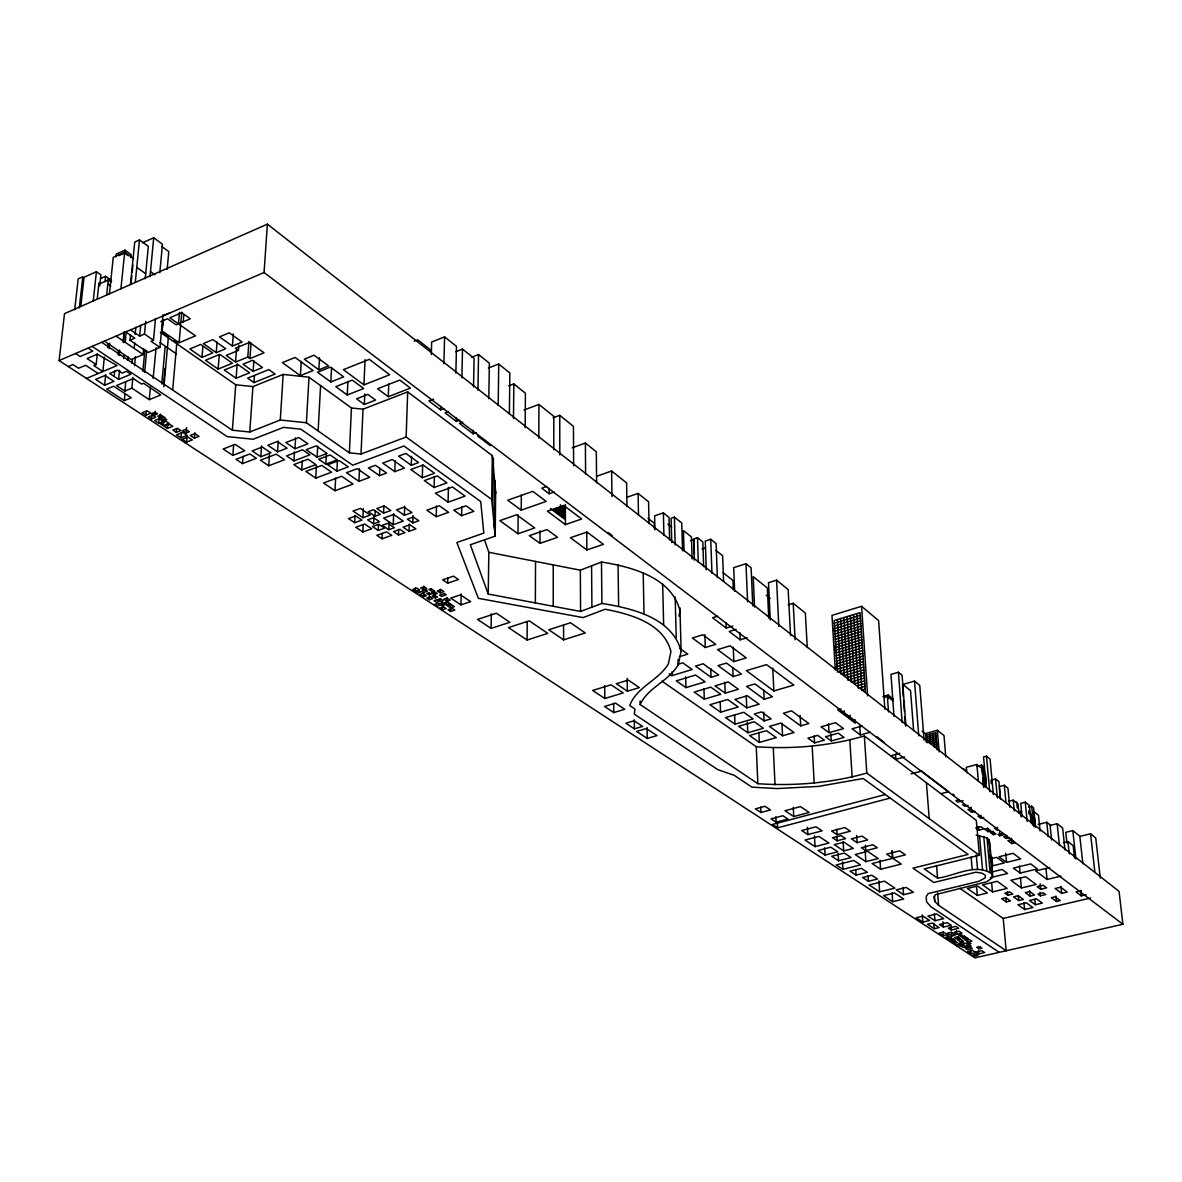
<?xml version="1.0" encoding="UTF-8"?>
<svg xmlns="http://www.w3.org/2000/svg" width="1182" height="1182" viewBox="0 0 1182 1182"><rect width="100%" height="100%" fill="white"/><g stroke="black" fill="none" stroke-linecap="round" stroke-linejoin="round"><path stroke-width="1.5" d="M554.181 492.007L549.172 493.766L549.172 488.329M553.22 606.292L553.235 564.893M553.782 449.795L553.797 416.33L538.933 404.436L524.01 410.006M554.491 511.51L554.491 509.265L564.361 516.652M535.357 602.923L535.535 561.435M538.815 438.079L538.933 404.436M539.952 543.365L529.344 535.668L547.015 529.58L557.564 537.337L539.952 543.365L539.997 530.807M527.113 640.038L508.437 627.598L529.226 620.831L547.768 633.389L527.113 640.038L527.216 621.762M521.232 510.166L507.728 500.237L532.801 491.343L546.187 501.404L521.232 510.166L521.336 495.036M525.177 427.677L525.414 393.207L513.815 383.914L508.688 385.864M513.49 418.531L513.815 383.914M518.012 533.762L499.853 520.656L516.667 514.761L534.722 527.97L518.012 533.762L518.174 514.924M509.398 414.217L509.826 372.965L498.73 364.026L488.402 368.016M498.198 405.441L498.73 364.026M959.858 888.288L1003.208 918.444L1006.192 950.756L938.611 905.294L934.829 901.511L934.016 897.301L935.376 894.671L986.63 881.816L992.023 878.063L992.112 874.089C975.771 862.432 954.642 876.172 937.533 878.123L924.206 868.918L979.405 855.251L866.79 773.087C831.567 783.016 794.319 786.222 757.839 783.696L640.156 704.531C647.972 687.377 668.953 681.142 678.217 664.757L681.128 651.149C672.218 617.595 631.956 608.272 601.904 603.426L580.569 611.434L488.225 594.044L488.831 552.304L484.561 540.144M488.225 594.044L470.333 544.754L495.214 536.111L491.697 499.425L492.318 455.646L407.687 391.877L363.007 409.194L351.453 407.967L308.99 377.221L283.163 374.413L252.933 386.603L235.72 384.756L160.353 332.349M491.106 628.41L477.513 619.442L496.381 613.222L509.9 622.279L491.106 628.41L491.313 613.827M492.746 510.255L493.455 458.188M494.342 527.054L494.977 480.483M494.564 529.359L495.14 486.216M495.214 536.111L495.657 491.727M488.816 398.703L489.348 363.17L478.562 354.526L471.721 357.2M477.942 390.178L478.562 354.526M473.539 386.957L474.071 358.309L462.502 349.074L455.779 351.719M476.479 432.597L473.169 433.824L473.228 430.292M461.586 515.692L453.814 510.181L466.077 505.807L473.819 511.363L461.586 515.692L461.778 506.65M460.95 604.874L450.726 598.107L460.448 594.827L470.643 601.623L460.95 604.874L461.172 593.925M455.883 373.084L456.488 346.385L444.595 336.885L431.652 342.026L431.297 354.526M450.564 611.493L448.022 609.823L452.248 608.405L454.789 610.075L450.564 611.493L450.697 604.253M459.798 420.142L456.4 421.427L456.488 417.822M461.896 377.841L462.502 349.074M442.334 609.809L439.704 608.095L443.486 606.824L446.102 608.538L442.334 609.809L442.423 606.144M442.408 605.627L439.453 603.692L441.891 602.864L444.831 604.8L442.408 605.627L442.496 601.933M448.081 502.187L435.39 493.16L452.425 486.984L465.058 496.1L448.081 502.187L448.436 487.427M446.5 604.829L443.841 603.086L447.417 601.874L450.076 603.633L446.5 604.829L446.589 601.195M446.899 601.254L443.797 599.2L447.136 598.077L450.239 600.131L446.899 601.254L446.988 597.634M447.683 583.169L442.703 579.845L453.504 576.166L458.468 579.505L447.683 583.169L447.801 577.776M435.124 597.944L432.257 596.068L434.607 595.27L437.473 597.146L435.124 597.944L435.227 594.295M443.767 408.662L440.635 409.858L440.723 406.357M443.9 363.701L444.595 336.885M440.177 592.832L437.37 590.97L441.122 589.7L443.93 591.561L440.177 592.832L440.28 589.227M429.391 599.717L426.835 598.048L430.218 596.895L432.775 598.58L429.391 599.717L429.494 596.083M434.075 487.516L424.382 480.601L437.251 475.888L446.914 482.862L434.075 487.516L434.37 476.449M433.971 594.59L431.474 592.936L434.799 591.813L437.296 593.467L433.971 594.59L434.075 590.956M436.232 516.711L426.924 510.21L439.305 505.763L448.569 512.323L436.232 516.711L436.513 505.94M423.584 596.703L419.92 594.31L422.713 593.364L426.362 595.758L423.584 596.703L423.688 593.068M423.629 589.833L420.733 587.942L424.013 586.819L426.909 588.725L423.629 589.833L423.732 586.183M415.31 591.251L412.695 589.537L416.877 588.119L419.492 589.833L415.31 591.251L415.429 587.587M422.299 477.72L410.848 469.535L423.097 464.999L434.518 473.243L422.299 477.72L422.683 464.925M409.09 531.279L403.092 527.202L409.903 524.764L415.872 528.871L409.09 531.279L409.312 524.069M411.262 465.28L398.556 456.163L405.884 453.43L418.561 462.576L411.262 465.28L411.558 456.296M412.813 522.887L407.406 519.164L413.39 517.022L418.783 520.745L412.813 522.887L413.035 515.574M491.697 499.425L406.15 437L407.687 391.877M404.392 515.263L396.576 509.885L404.126 507.152L411.912 512.56L404.392 515.263L404.687 506.103M394.788 471.633L382.717 463.093L392.321 459.502L404.362 468.087L394.788 471.633L395.172 460.758M393.251 524.66L383.633 518.115L393.636 514.51L403.225 521.085L393.251 524.66L393.636 513.712M398.497 534.958L393.532 531.605L399.93 529.329L404.879 532.683L398.497 534.958L398.674 529.477M388.819 529.713L382.274 525.296L387.844 523.301L394.374 527.733L388.819 529.713L389.085 522.341M379.525 475.666L368.429 467.909L375.462 465.28L386.544 473.066L379.525 475.666L379.821 468.382M378.24 530.408L372.493 526.537L378.801 524.261L384.549 528.147L378.24 530.408L378.462 524.985M382.052 538.8L376.851 535.328L386.603 531.841L391.789 535.343L382.052 538.8L382.274 533.289M383.589 513.136L376.851 508.541L384.091 505.911L390.814 510.521L383.589 513.136L383.869 505.911M388.287 396.709L377.605 388.76L399.826 380.057L410.435 388.095L388.287 396.709L388.775 383.987M373.615 523.848L367.705 519.858L373.601 517.731L379.511 521.72L373.615 523.848L373.911 516.564M374.99 516.238L368.223 511.658L373.527 509.723L380.279 514.333L374.99 516.238L375.211 510.816M362.918 517.716L353.004 511.052L360.318 508.378L370.217 515.071L362.918 517.716L363.302 508.57M362.859 531.959L355.782 527.246L364.677 524.025L371.739 528.768L362.859 531.959L363.17 524.675M354.674 522.725L348.454 518.573L355.649 515.958L361.855 520.124L354.674 522.725L354.999 515.411M358.944 481.325L346.474 472.726L357.26 468.678L369.7 477.336L358.944 481.325L359.505 468.648M363.938 384.874L343.386 369.656L369.286 359.343L389.676 374.738L363.938 384.874L365.046 359.579M101.682 342.278L232.381 430.204L249.771 432.006L280.297 420.009L306.404 422.742L349.37 452.839L361.027 454.036L363.007 409.194M364.322 404.48L356.595 398.836L367.898 394.419L375.61 400.107L364.322 404.48L364.78 393.931M347.242 394.98L335.791 386.632L352.251 380.116L363.657 388.523L347.242 394.98L347.877 381.446M349.37 452.839L351.453 407.967M335.008 490.737L323.602 483.01L341.628 476.257L352.99 484.059L335.008 490.737L335.644 478.016M336.885 471.13L327.695 464.807L339.057 460.507L348.232 466.875L336.885 471.13L337.431 460.256M325.848 464.142L318.697 459.237L330.074 454.907L337.195 459.842L325.848 464.142L326.321 454.996M330.827 381.949L317.515 372.241L330.399 367.085L343.666 376.851L330.827 381.949L331.566 367.528M318.874 369.803L304.306 359.151L314.028 355.206L328.566 365.918L318.874 369.803L319.524 357.747M315.757 478.134L305.857 471.441L321.77 465.413L331.625 472.179L315.757 478.134L316.436 465.516M318.135 430.957L320.588 385.613M317.116 457.198L306.212 449.692L316.17 445.88L327.045 453.415L317.116 457.198L317.707 446.205M301.705 469.948L293.816 464.615L308.029 459.207L315.889 464.57L301.705 469.948L302.223 460.95M306.404 422.742L308.99 377.221M293.949 460.921L286.532 455.897L302.533 449.766L309.906 454.819L293.949 460.921L294.481 451.908M294.968 448.776L285.867 442.541L298.81 437.532L307.881 443.797L294.968 448.776L295.603 437.813M300.376 375.654L282.35 362.638L295.086 357.452L313.067 370.557L300.376 375.654L301.218 361.397M277.548 451.834L267.797 445.245L277.342 441.536L287.063 448.17L277.548 451.834L278.228 441.004M280.297 420.009L283.163 374.413M268.713 465.767L260.424 460.226L276.219 454.139L284.493 459.724L268.713 465.767L269.422 454.922M260.808 456.74L252.15 450.948L262.256 447.018L270.885 452.839L260.808 456.74L261.532 445.88M253.096 371.37L242.99 364.219L252.431 360.347L262.507 367.528L253.096 371.37L253.835 360.628M249.771 432.006L252.933 386.603M253.967 382.599L247.659 378.166L268.816 369.582L275.096 374.073L253.967 382.599L254.44 375.876M1122.9 924.265L264.059 272.51L267.398 224.152L64.508 313.644L59.1 360.569L974.958 957.848L1122.9 924.265L1119.059 891.361L267.398 224.152M238.823 345.188L238.454 350.374L235.44 348.232L249.55 342.381L264.029 352.812L249.949 358.589L247.806 357.053L248.914 341.495M242.532 463.61L236.031 459.325L249.875 453.962L256.346 458.276L242.532 463.61L243.049 456.341M249.949 358.589L251.057 343.046M232.854 455.395L223.191 449.012L235.129 444.343L244.748 450.77L232.854 455.395L233.637 444.639M247.806 357.053L235.587 362.076L236.489 349.99M236.119 378.27L224.329 370.04L237.863 364.499L249.609 372.788L236.119 378.27L237.168 364.012M232.381 430.204L235.72 384.756M232.411 346.075L219.483 336.87L229.234 332.792L242.133 342.041L232.411 346.075L233.327 333.9M218.138 369.094L205.491 360.274L219.822 354.334L232.426 363.214L218.138 369.094L219.261 354.792M216.232 352.65L203.348 343.578L212.849 339.603L225.703 348.72L216.232 352.65L217.06 342.145M194.424 438.153L190.346 435.464L194.882 433.661L198.96 436.35L194.424 438.153L194.867 432.686M201.959 357.392L189.844 348.941L200.674 344.405L212.76 352.901L201.959 357.392L202.861 346.444M186.091 432.996L182.516 430.632L185.722 429.362L189.297 431.711L186.091 432.996L186.549 427.618M187.081 436.646L186.623 442.142L182.22 439.261L187.908 437L192.311 439.881L185.101 442.748M176.369 432.376L172.868 430.085L177.389 428.268L180.89 430.573L176.369 432.376L176.679 428.756M181.009 437.798L176.487 434.843L182.678 432.376L187.199 435.345L181.009 437.798L181.481 432.346M172.675 390.045L176.753 343.755M178.467 323.838L179.487 312.299M160.722 321.667L167.475 318.771L176.103 324.843L190.317 318.785L181.718 312.669L169.839 317.766L195.503 335.851L179.088 342.765L180.683 324.548M180.831 322.834L181.777 312.092M183.195 321.829L183.816 314.663M163.219 425.653L160.161 423.658L165.997 421.309L169.041 423.319L163.219 425.653L163.544 422.048M164.357 420.644L160.826 418.339L163.205 417.379L166.721 419.684L164.357 420.644L164.682 416.98M167.43 428.431L164.416 426.451L169.75 424.308L172.764 426.288L167.43 428.431L167.918 422.993M163.604 319.805L161.993 330.857L179.088 342.765M154.96 414.912L152.537 413.331L155.152 412.267L157.561 413.848L154.96 414.912L155.285 411.262M161.771 383.943L165.096 347.301M158.743 423.259L154.635 420.57L159.097 418.768L163.19 421.457L158.743 423.259L159.23 417.793M159.998 417.615L157.782 416.153L160.811 414.926L163.042 416.374L159.998 417.615L160.324 414.025M163.574 384.401L165.037 368.252M163.914 386.795L168.42 336.84L162.466 332.703M149.257 399.664L131.837 388.154L124.849 391.05L116.486 385.568L133.3 378.55L141.618 384.091L143.569 383.278L160.782 394.936L149.257 399.664L150.424 387.149M153.128 378.388L156.113 347.789M151.591 418.93L148.474 416.891L152.641 415.192L155.773 417.246L151.591 418.93L152.109 413.449M130.522 334.772L129.99 340.224L147.942 352.487L159.984 347.405L162.983 314.796M167.15 269.378L168.79 251.648L161.55 246.329M162.495 325.36L162.998 319.864M144.603 372.345L146.671 350.463M145.903 415.163L142.18 412.74L147.07 410.745L150.794 413.183L145.903 415.163L146.228 411.572M159.984 347.405L151.06 341.258L153.483 340.239L155.522 318.431M159.806 272.643L162.466 244.201L153.719 237.759L142.667 242.724M153.483 340.239L144.485 334.033L145.711 321.282M149.996 276.632L153.719 237.759M104.459 341.081L131.217 359.55L143.155 354.511L143.672 349.089M142.845 371.325L144.928 349.458M132.029 363.273L132.384 359.624M135.162 334.536L135.871 327.251M134.201 348.424L134.733 342.987M131.837 388.154L132.886 377.368M134.541 365.799L135.428 356.698M144.485 334.033L139.639 336.102L140.702 325.183M145.209 278.745L148.341 246.358L139.491 239.887L134.733 242.029L130.478 284.522M127.597 360.288L127.966 356.639M135.28 282.409L139.491 239.887M124.849 391.05L125.735 382.082M124.317 400.639L131.276 397.773L113.694 386.233L106.705 389.144L124.317 400.639L125.026 393.429M118.082 354.689L118.451 351.069M119.131 355.516L119.692 350.02M118.599 379.392L130.951 374.221L126.518 371.266L122.115 373.113L117.653 370.143L109.69 373.497L118.599 379.392L119.515 370.276M130.847 257.573L131.143 254.662L124.908 250.17L116.279 254.041L115.984 256.952M123.209 340.977L124.11 331.92M123.327 342.647L124.42 331.787M123.578 358.501L123.947 354.836M125.174 342.292L126.267 331.388M130.966 284.478L131.837 275.657M132.192 272.141L132.901 265.093M120.919 288.733L124.908 250.17M114.152 376.452L114.713 370.985M109.424 293.801L113.25 257.292L124.671 252.165L133.551 258.562M104.371 357.067L102.849 371.532L93.821 365.563L96.17 364.573L97.323 353.743M107.725 347.582L108.109 343.962M104.592 385.258L113.915 381.358L104.991 375.477L95.653 379.407L104.592 385.258L105.715 374.458M109.113 348.66L109.675 343.223M105.035 281.715L105.626 276.278L111.536 280.444M106.661 295.012L108.404 278.642L111.359 280.725M97.219 299.209L98.978 282.823M99.746 285.822L100.913 274.874L96.422 271.712L84.04 277.268L80.79 306.448M93.26 300.952L96.422 271.712M79.312 307.867L82.799 276.765L78.204 278.819L74.702 309.817M678.941 616.132L680.019 610.917C671.598 577.171 631.631 566.917 601.475 562.011L580.332 570.182L488.831 552.304M988.906 843.785L988.994 839.708L986.985 837.92L976.199 835.172M118.85 255.652L124.598 253.081L128.35 255.77M100.573 278.524L105.626 276.278M98.83 284.182L108.256 280.001L111.226 282.084M162.362 316.052L170.252 312.669M59.1 360.569L264.059 272.51M68.305 366.583L72.989 364.573L78.603 368.267L85.636 365.268L98.165 373.512M129.99 340.224L134.807 338.17L125.72 331.95M86.493 378.432L116.988 365.563L97.338 354.172L87.084 358.56L96.17 364.573M238.454 350.374L226.205 355.442L235.587 362.076M414.276 341.155L417.704 339.795L431.533 350.64M433.572 399.132L428.859 400.934L440.635 409.858M448.466 411.543L445.067 412.843L456.4 421.427M361.027 454.036L406.15 437M462.738 422.151L459.414 423.407L473.169 433.824M553.043 417.807L559.751 415.325L573.447 426.347L573.625 465.767M572.088 447.845L585.385 443.043L596.319 451.805L596.615 482.862M546.778 486.393L541.77 488.166L549.172 493.766M597.013 476.154L611.626 470.997L626.608 482.936L626.992 506.561M626.46 497.43L638.088 493.411L648.578 501.759L649.036 523.478M565.41 524.601L581.662 519.001L563.725 505.438L547.369 511.156L565.41 524.601L565.351 504.492M669.618 539.938L669.042 517.406L663.368 512.885L654.621 515.854L654.931 529.743M682.531 550.635L681.748 523.005L674.405 517.14L671.11 518.263L671.745 542.582M586.863 549.925L603.396 544.341L587.026 532.063L570.389 537.736L586.863 549.925L586.73 531.959M703.63 566.577L702.817 541.932L697.498 537.677L693.612 538.977L694.262 560.12M690.569 540.765L693.952 539.627L694.395 553.826M717.341 577.584L716.115 543.572L710.751 539.273L705.285 541.09L706.245 569.768M702.064 549.009L705.506 547.887M752.786 605.967L751.117 567.848L745.975 563.696L733.697 567.67L734.643 591.281M563.592 639.846L585.253 632.946L570.522 622.751L548.758 629.755L563.592 639.846L563.563 625.293M790.522 635.517L788.158 589.537L776.559 580.14L768.507 582.682L770.265 620.033M717.592 616.191L712.583 617.758L726.206 628.056L732.855 626.002M788.231 604.829L793.211 603.278L805.356 613.044L807.262 647.514M736.076 629.385L729.205 631.513L740.213 639.817L747.054 637.719M705.285 647.514L715.671 644.323L702.788 634.778L692.357 638.014L705.285 647.514L704.871 634.749M679.207 656.749L687.761 654.134L679.842 648.401M884.904 709.318L878.61 620.609L861.589 606.292L831.98 615.364L835.29 669.913M677.67 664.343L682.738 662.792L692.164 669.529L671.923 675.676L669.219 673.77M834.329 623.21L860.289 615.32M834.492 625.899L860.466 618.009M627.376 691.219L639.329 687.599L628.307 680.064L616.295 683.743L627.376 691.219L627.169 678.35M834.655 628.588L860.644 620.713M604.815 698.488L623.165 692.933L611.094 684.806L592.67 690.436L604.815 698.488L604.682 685.663M733.83 661.639L746.226 657.886L730.048 645.815L717.577 649.627L733.83 661.639L733.268 647.101M834.817 631.277L860.836 623.402M834.98 633.966L861.013 626.105M835.157 636.655L861.19 628.809M835.319 639.359L861.368 631.513M711.062 677.286L718.671 674.996L703.142 663.767L695.489 666.101L711.062 677.286L710.766 668.554M835.482 642.062L861.56 634.232M685.944 687.614L705.181 681.851L695.592 675.011L676.296 680.847L685.944 687.614L685.649 676.872M835.644 644.766L861.737 636.95M733.135 676.592L741.483 674.08L726.457 663.058L718.05 665.599L733.135 676.592L732.781 667.608M613.768 712.569L624.761 709.274L615.541 703.142L604.504 706.467L613.768 712.569L613.65 703.393M835.807 647.47L861.914 639.669M835.984 650.174L862.106 642.387M836.147 652.892L862.284 645.106M836.309 655.611L862.461 647.839M836.472 658.33L862.653 650.558M704.28 699.168L720.769 694.277L710.766 687.141L694.203 692.091L704.28 699.168L703.94 688.604M725.231 693.154L738.381 689.254L728.23 681.925L715.021 685.856L725.231 693.154L724.832 682.221M836.649 661.048L862.83 653.306M836.812 663.782L863.023 656.04M836.974 666.515L863.2 658.773M634.438 728.836L642.624 726.428L634.069 720.784L625.854 723.207L634.438 728.836L634.276 719.764M863.392 661.521L837.152 669.248L834.167 620.535L860.112 612.631L865.416 691.913M837.314 671.982L863.569 664.269M773.841 690.953L793.802 685.102L766.542 664.609L746.359 670.652L773.841 690.953L772.762 668.081M863.747 667.017L840.757 673.755L837.388 619.545M863.939 669.766L844.199 675.543L840.624 618.57M764.163 699.212L772.407 696.804L754.914 683.95L746.61 686.417L764.163 699.212L763.749 690.037M720.592 712.17L738.218 707.013L727.669 699.508L709.954 704.723L720.592 712.17L720.222 702.182M847.642 677.33L864.116 672.528M746.758 707.826L759.08 704.236L747.364 695.755L734.968 699.404L746.758 707.826L746.241 695.504M647.278 738.425L656.956 735.603L646.318 728.57L636.596 731.422L647.278 738.425L647.071 727.521M864.308 675.291L847.819 680.093L843.859 617.58M864.5 678.054L851.291 681.896L847.095 616.59M864.677 680.817L854.763 683.698L850.346 615.6M905.885 725.6L902.088 675.203L898.423 672.218L890.977 674.375L894.02 716.277M858.25 685.501L864.869 683.58M865.047 686.358L858.428 688.279L853.596 614.61M734.997 724.182L753.141 718.937L743.788 712.288L725.571 717.592L734.997 724.182L734.643 715.184M661.905 681.113L756.258 746.714C792.442 749.358 829.454 746.093 864.337 735.972L976.317 820.338L979.405 855.251M865.239 689.136L861.914 690.096L856.847 613.621M764.06 720.887L771.137 718.863L761.474 711.904L754.382 713.972L764.06 720.887L763.675 712.125M904.156 684.082L914.513 681.113L919.759 685.412L924.073 740.006M747.792 732.737L763.395 728.26L754.264 721.788L738.602 726.295L747.792 732.737L747.364 722.305M882.939 696.523L888.214 695.001L893.09 698.872M841.082 708.949L837.728 709.909L855.28 723.207L855.044 719.528M883.988 697.365L887.387 696.405L892.898 700.763M800.702 725.851L808.813 723.532L791.571 710.87L783.4 713.234L800.702 725.851L800.17 715.494M759.332 742.414L776.249 737.627L766.453 730.668L749.477 735.514L759.332 742.414L758.888 732.234M782.558 735.78L793.994 732.53L780.933 723.103L769.423 726.398L782.558 735.78L781.937 723.236M829.025 732.677L843.505 728.6L835.6 722.69L821.062 726.797L829.025 732.677L828.493 723.812M862.092 725.999L852.148 728.792L860.363 734.968L870.277 732.205M814.561 742.902L824.297 740.168L817.722 735.381L807.971 738.129L814.561 742.902L814.176 735.972M831.286 740.966L844.007 737.405L838.304 733.165L825.538 736.755L831.286 740.966L830.872 733.919M925.462 733.594L937.37 730.299L943.99 735.573L945.763 756.923M926.998 737.007L935.967 734.539M927.146 738.883L936.114 736.416M927.294 740.759L936.262 738.307M936.425 740.183L927.442 742.651L926.851 735.13L935.804 732.663L937.208 749.861M936.572 742.074L930.589 743.714L929.835 734.317M899.724 753.333L891.065 755.697L895.897 759.332L904.54 756.997M933.736 744.778L936.735 743.951M936.883 745.842L933.883 746.655L932.82 733.49M760.942 812.492L770.472 809.936L764.946 806.287L755.401 808.857L760.942 812.492L760.706 807.011M911.189 773.855L921.827 771.004M993.353 794.496L990.073 759.08L986.482 756.185L983.527 756.968L986.276 787.123M983.971 787.109L982.316 768.817L976.879 764.503L966.359 767.295L966.832 772.792M976.672 766.424L981.592 765.123L982.892 766.158L984.739 786.34M793.728 816.555L809.138 812.462L800.465 806.597L784.996 810.734L793.728 816.555L793.27 807.35M776.131 822.184L787.892 819.067L782.853 815.728L771.063 818.86L776.131 822.184L775.88 816.718M885.2 794.555L772.422 824.475L777.564 827.828L890.076 798.086M1000.548 798.796L998.938 781.612L995.584 778.953L991.033 780.15L991.343 783.592M940.961 793.713L948.658 791.689L921.487 771.063M807.823 834.581L822.081 830.857L816.008 826.794L801.706 830.547L807.823 834.581L807.439 827.252M999.204 786.621L1004.301 785.291L1007.936 788.187L1009.768 807.276M959.415 799.712L955.869 800.628L957.834 802.12L963.138 800.731M837.019 834.655L850.286 831.212L844.894 827.548L831.596 831.005L837.019 834.655L836.693 829.143M968.102 805.37L964.719 806.242L962.695 804.72M837.137 840.801L845.558 838.614L840.993 835.541L832.556 837.728L837.137 840.801L836.93 837.152M815.033 846.622L828.922 843.032L818.963 836.413L805.016 840.033L815.033 846.622L814.442 835.718M971.353 808.68L967.925 809.567L971.56 812.315L974.973 811.428M1008.409 801.411L1013.225 800.17L1018.027 803.952L1018.899 812.935M857.068 842.663L867.647 839.959L862.018 836.102L851.409 838.836L857.068 842.663L856.625 835.452M1031.132 822.923L1029.389 805.489L1025.252 802.194L1020.746 803.346L1022.016 816.304M825.066 855.059L837.772 851.794L830.813 847.184L818.047 850.464L825.066 855.059L824.652 847.819M981.09 815.417L978.046 816.186L980.735 818.225L983.764 817.442M843.682 850.892L853.271 848.44L843.948 842.16L834.315 844.642L843.682 850.892L843.121 841.717M1028.532 807.055L1031.664 806.257L1033.57 807.764L1035.402 826.026M865.83 850.685L877.28 847.775L872.877 844.761L861.397 847.701L865.83 850.685L865.46 845.174M1018.781 811.753L1021.499 811.059M838.555 860.762L851.099 857.571L844.303 853.049L831.714 856.27L838.555 860.762L838.112 853.434M975.652 827.932L980.853 826.617L983.941 828.937L978.755 830.252L976.687 828.715M997.623 827.415L994.476 828.213L997.431 830.444M865.859 861.663L878.241 858.546L867.632 851.35L855.192 854.527L865.859 861.663L865.165 850.759M988.004 831.64L990.885 830.916L987.591 828.419L984.695 829.158L988.004 831.64L987.679 828.035M842.973 869.317L860.481 864.914L853.788 860.466L836.221 864.914L842.973 869.317L842.53 861.959M892.454 858.132L905.412 854.867L899.605 850.863L886.618 854.143L892.454 858.132L891.937 850.892M892.824 858.309L872.08 863.525L880.605 869.243L901.275 864.086L892.824 858.309L892.321 851.025M993.323 834.669L995.924 834.004L992.85 831.685L990.25 832.335L993.323 834.669L993.013 831.182M1038.136 824.445L1046.779 822.273L1050.99 825.612M999.736 835.792L1003.03 834.965L1001.287 833.635L997.992 834.462L999.736 835.792L999.411 832.217M1007.079 835.837L1003.636 836.693L1006.015 838.511L1009.458 837.639M1064.967 849.888L1062.648 828.05L1057.151 823.662L1050.104 825.435L1051.611 840.033M856.093 875.123L867.337 872.301L861.338 868.342L850.065 871.164L856.093 875.123L855.738 869.612M1011.851 843.608L1015.264 842.766L1011.334 839.781L1007.906 840.624L1011.851 843.608L1011.334 838.215M1082.889 863.791L1079.816 836.191L1072.813 830.577L1065.78 832.32L1066.918 842.958M868.401 881.299L877.532 879.024L871.784 875.212L862.624 877.502L868.401 881.299L868.046 875.788M1079.875 836.428L1090.558 833.783L1095.744 837.994L1100.279 878.063M991.698 858.56L996.692 857.334L1004.316 862.949L992.688 865.8L991.89 857.024M1063.431 842.707L1067.952 841.584L1073.212 845.751L1074.541 858.029M879.63 891.834L894.863 888.096L884.432 881.166L869.125 884.963L879.63 891.834L878.906 880.974M1006.547 862.402L1020.627 858.945L1013.092 853.315L998.967 856.787L1006.547 862.402L1005.69 853.33M991.713 872.021L1002.1 869.479L1007.596 873.498L990.324 877.694M903.55 894.7L913.464 892.277L906.21 887.416L896.252 889.854L903.55 894.7L903.018 887.327M892.72 901.674L903.683 899.014L894.508 892.942L883.486 895.631L892.72 901.674L892.085 892.676M1020.125 873.084L1037.397 868.903L1030.734 863.894L1013.402 868.105L1020.125 873.084L1019.445 865.978M1049.66 867.544L1035.683 870.912L1047.089 879.452L1060.963 876.128M977.322 895.424L987.428 893.001L977.558 886.012L967.393 888.48L977.322 895.424L976.539 886.47M992.481 891.922L1007.094 888.421L997.209 881.299L982.508 884.845L992.481 891.922L991.654 882.777M1021.411 887.978L1036.156 884.446L1025.71 876.734L1010.876 880.309L1021.411 887.978L1020.406 877.517M1007.832 895.232L1012.752 894.065L1009.783 891.922L1004.863 893.104L1007.832 895.232L1007.492 891.597M1040.721 889.278L1046.631 887.874L1043.071 885.229L1037.131 886.633L1040.721 889.278L1040.175 883.841M1030.098 896.104L1034.531 895.055L1029.758 891.553L1025.311 892.617L1030.098 896.104L1029.566 890.652M1006.237 901.925L1010.418 900.935L1005.941 897.759L1001.76 898.748L1006.237 901.925L1005.897 898.32M922.832 922.093L929.599 920.483L922.979 916.124L916.183 917.749L922.832 922.093L922.285 914.927M1018.751 900.566L1023.42 899.458L1018.19 895.69L1013.506 896.813L1018.751 900.566L1018.249 895.395M934.977 920.719L943.738 918.65L936.691 913.952L927.885 916.05L934.977 920.719L934.415 913.538M1040.323 895.823L1045.656 894.552L1043.248 892.794L1037.914 894.05L1040.323 895.823L1039.968 892.336M1061.643 893.356L1067.139 892.055L1060.668 887.194L1055.142 888.509L1061.643 893.356L1060.904 886.337M1081.042 890.74L1076.063 891.908L1081.279 895.853L1086.243 894.685M1035.388 904.732L1042.347 903.092L1036.481 898.822L1029.507 900.477L1035.388 904.732L1034.856 899.28M934.223 928.712L939.114 927.56L932.273 923.068L927.368 924.221L934.223 928.712L933.81 923.334M943.339 927.087L951.17 925.255L947.314 922.684L939.468 924.531L943.339 927.087L942.911 921.709M1056.442 901.467L1060.21 900.581L1055.098 896.798L1051.315 897.699L1056.442 901.467L1055.881 896.045M1024.602 909.505L1032.935 907.54L1026.301 902.782L1017.938 904.747L1024.602 909.505L1023.922 902.546M951.229 929.998L958.661 928.269L955.795 926.363L948.348 928.106L951.229 929.998L950.934 926.378M1003.208 918.444L1090.543 898.024M943.413 935.745L947.521 934.785L943.384 932.081L939.276 933.041L943.413 935.745L943.133 932.066M956.755 934.282L961.882 933.086L959.09 931.224L953.963 932.421L956.755 934.282L956.46 930.633M951.791 935.952L955.233 935.154L950.889 932.288L947.462 933.1L951.791 935.952L951.495 932.273M948.186 938.73L951.673 937.917L949.294 936.366L945.807 937.178L948.186 938.73L947.89 935.08M964.778 939.394L968.028 938.641L965.073 936.691L961.823 937.444L964.778 939.394L964.468 935.73M954.435 943.266L957.376 942.586L955.041 941.049L952.101 941.729L954.435 943.266L954.125 939.587M967.984 942.024L971.87 941.138L969.077 939.291L965.206 940.192L967.984 942.024L967.689 938.405M970.969 953.711L975.918 952.589L972.505 950.358L967.556 951.48L970.969 953.711L970.658 950.121M978.799 953.889L984.665 952.559L981.873 950.712L975.992 952.042L978.799 953.889L978.489 950.254M75.545 353.507L80.14 356.536L92.713 351.157L88.133 348.099M92.137 346.385L227.166 436.586L253.14 439.246L283.547 427.367L300.863 429.169L352.694 465.22L403.963 445.969L480.705 501.537L483.822 533.112L456.858 542.523L478.37 598.328L583.095 617.595L605.14 609.247C630.494 614.093 663.649 623.239 670.933 651.518L668.377 663.915C658.537 680.448 636.551 687.023 629.755 705.536L634.926 708.993L634.306 714.135L717.725 769.6L734.214 775.318L751.944 787.153L777.032 788.571L818.432 786.414L863.185 778.51L968.073 854.468L912.947 868.164L933.81 882.481L975.844 872.213L981.917 873.158L985.36 875.241L985.256 877.857L978.829 881.314L928.106 893.607L926.127 896.902L926.644 901.91L930.914 906.712L999.218 952.337M116.072 336.102L143.155 354.511M130.567 329.867L139.639 336.102M159.969 342.544L176.458 353.935M174.079 340.785L177.093 342.883M107.843 283.916L110.812 286M136.772 267.324L145.681 273.722M150.469 271.609L154.886 274.8M550.517 508.541L564.361 518.898L564.331 505.497M564.346 512.19L558.451 507.743L558.451 514.48M564.346 514.421L556.471 508.511L556.471 513.003M564.331 507.728L562.381 506.251L562.396 517.42M560.416 506.989L564.346 509.959M838.363 708.934L853.832 720.68M477.646 436.025L490.367 445.673M952.825 794.097L954.406 795.294M608.198 532.476L612.202 535.52M876.719 736.652L884.121 742.266M1018.854 811.768L1020.79 813.29L1021.145 816.925M963.507 768.758L965.576 770.383M922.093 731.185L925.654 733.992L926.319 742.444M647.943 518.248L654.281 523.227L654.4 528.531M1015.619 801.721L1016.771 802.622L1017.288 807.927M1028.768 812.418L1031.443 814.531L1032.462 824.814M723.133 572.723L732.914 580.451L733.283 589.552M983.247 772.245L985.507 774.033L986.305 782.75M667.889 524.128L671.657 527.113M766.232 595.285L770.206 598.461M715.982 550.428L722.63 555.747L723.591 581.249M902.368 684.023L910.539 690.628L913.612 730.594M1090.558 833.783L1094.872 872.153M1080.688 890.386L1081.279 895.853M1072.813 830.577L1075.901 858.989M1067.952 841.584L1069.267 853.906M1057.151 823.662L1059.456 845.588M1046.779 822.273L1048.257 836.62M1045.996 868.785L1047.089 879.452M1040.071 831.02L1038.476 815.27L1033.807 811.576L1035.402 827.37M1031.664 806.257L1033.689 826.366M1028.901 810.704L1029.256 814.368M1025.252 802.194L1027.158 821.431M1013.225 800.17L1014.274 810.97M1004.301 785.291L1005.956 802.681M1005.675 834.92L1006.015 838.511M999.381 788.35L1000.356 798.781M995.584 778.953L997.342 797.894M492.318 455.646L495.79 493.13M986.482 756.185L989.733 791.659M989.644 841.702L992.762 876.039M988.994 839.708L992.112 874.089M981.592 765.123L982.434 774.299M982.759 777.978L983.601 787.168M989.895 854.601L990.221 858.221M991.033 867.233L991.358 870.853M986.985 837.92L990.088 872.36M983.749 836.487L986.837 870.971M976.879 764.503L978.356 781.007M979.509 835.497L982.567 869.996M978.46 826.942L978.755 830.252M976.302 855L977.588 869.538M971.102 807.158L971.56 812.315M971.116 856.906L972.225 869.627M937.37 730.299L939.129 751.855M936.528 865.475L937.533 878.123M937.622 892.898L938.611 905.294M926.407 782.735L929.229 818.638M934.415 896.178L934.829 901.511M914.513 681.113L918.769 735.869M902.516 685.841L903.329 696.789M903.609 700.438L904.422 711.387M904.836 716.853L905.53 725.984M898.423 672.218L902.191 722.719M895.542 754.352L895.897 759.332M888.214 695.001L888.465 698.592M887.387 696.405L888.509 711.963M879.999 860.215L880.605 869.243M861.589 606.292L867.618 695.784M864.337 735.972L866.79 773.087M859.787 726.043L860.363 734.968M850.109 715.184L850.286 717.976M849.814 740.168L852.148 777.195M844.258 710.751L844.436 713.544M833.783 628.735L833.901 630.907M834.788 646.332L835.083 651.666M835.969 667.047L836.088 669.16M812.152 746.152L814.191 783.075M793.211 603.278L795.131 639.758M776.559 580.14L778.835 626.43M768.728 618.112L767.325 587.986L753.215 576.683L754.544 607.016M777.298 822.391L777.564 827.828M773.294 747.881L775.023 784.818M756.258 746.714L757.839 783.696M745.975 563.696L747.6 601.919M739.917 632.503L740.213 639.817M726.014 622.84L726.206 628.056M710.751 539.273L711.948 573.373M697.498 537.677L698.281 562.381M692.105 558.997L691.44 536.953L683.462 530.6L684.038 550.886M679.931 607.755L681.128 651.149M674.405 517.14L675.158 544.961M678.069 659.305L678.217 664.757M675.158 596.984L676.237 637.541M671.834 671.997L671.923 675.676M663.368 512.885L663.915 535.476M662.674 584.011L663.649 624.864M643.215 572.975L644.013 614.093M638.088 493.411L638.502 515.219M640.097 700.97L640.156 704.531M618.053 564.73L618.629 606.056M611.626 470.997L611.966 496.603M601.475 562.011L601.904 603.426M591.576 565.838L591.916 607.179M585.385 443.043L585.607 474.233M580.332 570.182L580.569 611.434M560.416 504.758L560.431 515.958M559.751 415.325L559.81 454.952M419.034 590.66L415.798 591.768L417.704 593.009L420.955 591.916L419.034 590.66M425.609 589.907L421.619 591.266L423.496 592.492L427.47 591.148L425.609 589.907M431.135 588.754L428.992 589.478L432.213 591.606L434.341 590.882L431.135 588.754M428.874 592.773L426.717 593.497L428.844 594.901L431.002 594.162L428.874 592.773M444.358 593.527L439.541 595.152L441.462 596.422L446.279 594.797L444.358 593.527M436.616 599.85L434.016 600.722L436.586 602.406L439.187 601.535L436.616 599.85M440.413 598.772L438.153 599.54L440.901 601.342L443.161 600.574L440.413 598.772M437.532 603.426L434.843 604.327L437.429 606.026L440.118 605.11L437.532 603.426M451.214 604.578L447.476 605.834L450.623 607.888L454.346 606.647L451.214 604.578M961.069 934.534L958.661 935.08L960.567 936.336L962.961 935.775L961.069 934.534M957.819 936.765L954.48 937.533L956.681 938.981L960.006 938.212L957.819 936.765M953.357 939.04L949.781 939.882L951.54 941.02L955.115 940.192L953.357 939.04M960.419 939.188L957.568 939.853L960.183 941.581L963.049 940.916L960.419 939.188M963.153 942.276L959.252 943.177L961.158 944.418L965.044 943.517L963.153 942.276M958.779 944.152L955.662 944.876L957.745 946.235L960.863 945.511L958.779 944.152M969.329 942.556L965.812 943.369L967.511 944.477L971.028 943.679L969.329 942.556M964.024 945.364L960.966 946.073L963.034 947.417L966.093 946.723L964.024 945.364M969.491 945.201L966.448 945.896L968.073 946.974L971.116 946.265L969.491 945.201M970.304 947.196L965.251 948.348L967.186 949.619L972.225 948.466L970.304 947.196M979.582 946.619L976.701 947.284L979.08 948.851L981.961 948.2L979.582 946.619M976.347 954.273L972.904 955.056L974.559 956.135L978.002 955.366L976.347 954.273"/></g></svg>
